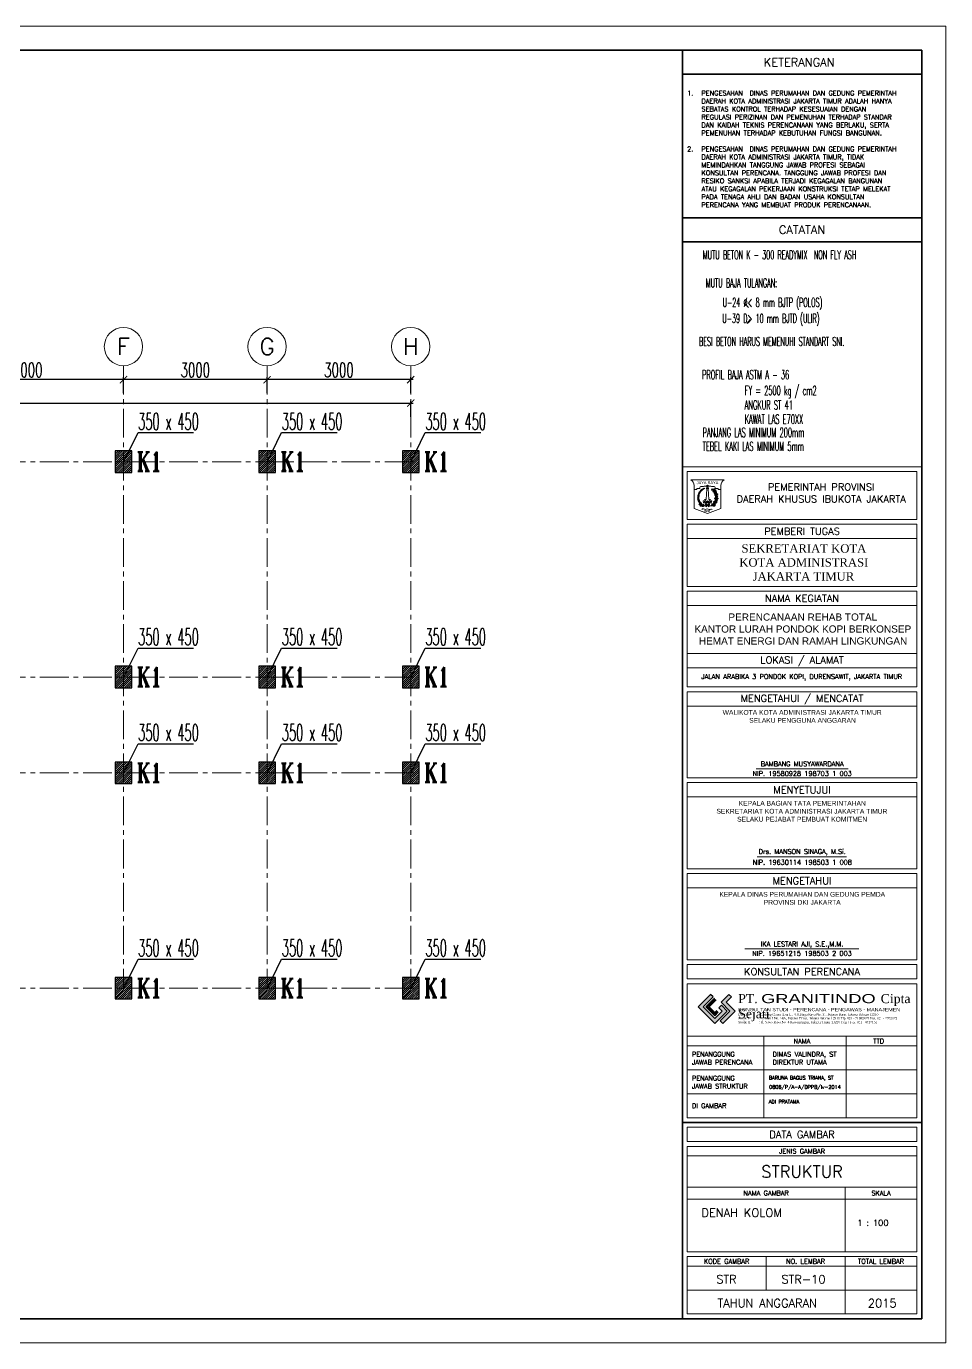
# Model space of a CAD drawing. Header units: inches. Extents: x 266054 to 836293, y -258454 to -102650.
# Drawn here: x 466096 to 485299, y -193554 to -166054 of the extents above; entities that cross this region are included whole.
import ezdxf
from ezdxf.enums import TextEntityAlignment as Align

# ---------------------------------------------------------------- set-up
doc = ezdxf.new("R2010")
doc.units = ezdxf.units.IN
doc.header["$LTSCALE"] = 800
doc.header["$MEASUREMENT"] = 0
doc.linetypes.add('CENTER2', pattern=[1.125, 0.75, -0.125, 0.125, -0.125])
for name, color, linetype, lineweight in [('ars', 11, 'Continuous', 0), ('arsir', 8, 'Continuous', 0), ('AS', 8, 'CENTER2', 5), ('GRS KOP', 1, 'Continuous', 35), ('hacht', 8, 'Continuous', 5), ('kop', 7, 'Continuous', 20), ('NOT', 7, 'Continuous', 15)]:
    doc.layers.add(name, color=color, linetype=linetype, lineweight=lineweight)
for name, color, linetype in [('KOL', 5, 'Continuous'), ('LOGO', 7, 'Continuous'), ('TEXT', 4, 'Continuous'), ('TXT', 7, 'Continuous')]:
    doc.layers.add(name, color=color, linetype=linetype)
doc.styles.add('BARU', font='arial.ttf')
doc.styles.add('DICK STYLE 100', font='romans.shx', dxfattribs={"width": 0.6, "height": 300})
doc.styles.add('ROMAND', font='romant.shx', dxfattribs={"width": 0.75, "height": 300})
doc.styles.add('ROMANS', font='romans.shx', dxfattribs={"width": 0.8, "height": 0.25})
doc.styles.add('S', font='SIMPLEX', dxfattribs={"width": 1.1})
doc.styles.get("Standard").update_dxf_attribs({"font": 'romans.shx'})
doc.dimstyles.new('100 A', dxfattribs={"dimtxt": 250, "dimasz": 150, "dimexe": 50, "dimexo": 50, "dimgap": 50, "dimtad": 1, "dimdec": 0, "dimrnd": 1, "dimtxsty": 'DICK STYLE 100', "dimblk": 'ARCHTICK', "dimcen": 100, "dimdle": 50, "dimclrd": 18, "dimclre": 18, "dimclrt": 7, "dimadec": 0, "dimazin": 2, "dimtfac": 1, "dimtdec": 0, "dimtix": 1, "dimtmove": 0, "dimatfit": 3, "dimfxl": 0, "dimarcsym": 0})

# ---------------------------------------------------------------- blocks, each defined once
blk = doc.blocks.new('NAV')
blk.add_circle((0, -0.4), 0.4)
at = {"style": 'S', "width": 0.75, "flags": 4}
blk.add_attdef('AV', text='', height=0.3, dxfattribs=at).set_placement((0, -0.4), align=Align.MIDDLE)
blk = doc.blocks.new('_ArchTick')
at = {"layer": 'LOGO', "color": 0, "const_width": 0.15}
blk.add_lwpolyline([(-0.5, -0.5), (0.5, 0.5)], dxfattribs=at)
blk = doc.blocks.new('*D86')
at = {"layer": 'Defpoints', "color": 0, "ltscale": 5}
for p in [(474125, -173926), (451125, -174259), (474125, -174259)]:
    blk.add_point(p, dxfattribs=at)
at = {"layer": 'hacht', "color": 18, "lineweight": -2, "ltscale": 5}
for p, q in [((451075, -173926), (474175, -173926)), ((451125, -174209), (451125, -173876)), ((474125, -174209), (474125, -173876))]:
    blk.add_line(p, q, dxfattribs=at)
at = {"layer": 'hacht', "color": 18, "lineweight": -2, "ltscale": 5, "xscale": 150, "yscale": 150, "zscale": 150, "rotation": 180}
blk.add_blockref('_ArchTick', (451125, -173926), dxfattribs=at)
at = {"layer": 'hacht', "color": 18, "lineweight": -2, "ltscale": 5, "xscale": 150, "yscale": 150, "zscale": 150}
blk.add_blockref('_ArchTick', (474125, -173926), dxfattribs=at)
at = {"layer": 'hacht', "color": 7, "ltscale": 5, "insert": (462625, -173726), "char_height": 300, "attachment_point": 5, "style": 'DICK STYLE 100'}
blk.add_mtext('23000', dxfattribs=at)
blk = doc.blocks.new('*D90')
at = {"layer": 'Defpoints', "color": 0, "ltscale": 5}
for p in [(471125, -173435), (471125, -173767), (474125, -173767)]:
    blk.add_point(p, dxfattribs=at)
at = {"layer": 'hacht', "color": 18, "lineweight": -2, "ltscale": 5}
for p, q in [((474175, -173435), (471075, -173435)), ((471125, -173717), (471125, -173385)), ((474125, -173717), (474125, -173385))]:
    blk.add_line(p, q, dxfattribs=at)
at = {"layer": 'hacht', "color": 18, "lineweight": -2, "ltscale": 5, "xscale": 150, "yscale": 150, "zscale": 150, "rotation": 180}
blk.add_blockref('_ArchTick', (471125, -173435), dxfattribs=at)
at = {"layer": 'hacht', "color": 18, "lineweight": -2, "ltscale": 5, "xscale": 150, "yscale": 150, "zscale": 150}
blk.add_blockref('_ArchTick', (474125, -173435), dxfattribs=at)
at = {"layer": 'hacht', "color": 7, "ltscale": 5, "insert": (472625, -173235), "char_height": 300, "attachment_point": 5, "style": 'DICK STYLE 100'}
blk.add_mtext('3000', dxfattribs=at)
blk = doc.blocks.new('*D91')
at = {"layer": 'Defpoints', "color": 0, "ltscale": 5}
for p in [(468125, -173435), (468125, -173767), (471125, -173767)]:
    blk.add_point(p, dxfattribs=at)
at = {"layer": 'hacht', "color": 18, "lineweight": -2, "ltscale": 5}
for p, q in [((471175, -173435), (468075, -173435)), ((468125, -173717), (468125, -173385)), ((471125, -173717), (471125, -173385))]:
    blk.add_line(p, q, dxfattribs=at)
at = {"layer": 'hacht', "color": 18, "lineweight": -2, "ltscale": 5, "xscale": 150, "yscale": 150, "zscale": 150, "rotation": 180}
blk.add_blockref('_ArchTick', (468125, -173435), dxfattribs=at)
at = {"layer": 'hacht', "color": 18, "lineweight": -2, "ltscale": 5, "xscale": 150, "yscale": 150, "zscale": 150}
blk.add_blockref('_ArchTick', (471125, -173435), dxfattribs=at)
at = {"layer": 'hacht', "color": 7, "ltscale": 5, "insert": (469625, -173235), "char_height": 300, "attachment_point": 5, "style": 'DICK STYLE 100'}
blk.add_mtext('3000', dxfattribs=at)
blk = doc.blocks.new('*D92')
at = {"layer": 'Defpoints', "color": 0, "ltscale": 5}
for p in [(464125, -173435), (464125, -173767), (468125, -173767)]:
    blk.add_point(p, dxfattribs=at)
at = {"layer": 'hacht', "color": 18, "lineweight": -2, "ltscale": 5}
for p, q in [((468175, -173435), (464075, -173435)), ((464125, -173717), (464125, -173385)), ((468125, -173717), (468125, -173385))]:
    blk.add_line(p, q, dxfattribs=at)
at = {"layer": 'hacht', "color": 18, "lineweight": -2, "ltscale": 5, "xscale": 150, "yscale": 150, "zscale": 150, "rotation": 180}
blk.add_blockref('_ArchTick', (464125, -173435), dxfattribs=at)
at = {"layer": 'hacht', "color": 18, "lineweight": -2, "ltscale": 5, "xscale": 150, "yscale": 150, "zscale": 150}
blk.add_blockref('_ArchTick', (468125, -173435), dxfattribs=at)
at = {"layer": 'hacht', "color": 7, "ltscale": 5, "insert": (466125, -173235), "char_height": 300, "attachment_point": 5, "style": 'DICK STYLE 100'}
blk.add_mtext('4000', dxfattribs=at)
blk = doc.blocks.new('logo granitindo baru')
at = {"layer": 'LOGO'}
for points in [[(1.03, 1.463), (0.916, 1.574), (0.366, 1.024), (1.1, 0.289), (1.652, 0.843), (1.392, 1.098), (1.281, 0.987), (1.423, 0.84), (1.102, 0.519), (0.594, 1.025)], [(1.721, 1.576), (1.381, 1.236), (1.771, 0.842), (1.341, 0.407), (1.454, 0.294), (2.001, 0.844), (1.609, 1.237), (1.835, 1.464)]]:
    blk.add_hatch(color=8, dxfattribs=at).paths.add_polyline_path(points)
at = {"layer": 'Defpoints'}
blk.add_point((9.7, 0), dxfattribs=at)
at = {"layer": 'LOGO'}
blk.add_lwpolyline([(1.03, 1.463), (0.916, 1.574), (0.366, 1.024), (1.1, 0.289), (1.652, 0.843), (1.392, 1.098), (1.281, 0.987), (1.423, 0.84), (1.102, 0.519), (0.594, 1.025), (1.03, 1.463), (0.916, 1.574)], dxfattribs=at)
at = {"layer": 'LOGO', "lineweight": 13}
for points in [[(1.089, 1.403), (0.713, 1.026), (1.101, 0.638), (1.258, 0.794)], [(1.112, 1.38), (0.759, 1.026), (1.101, 0.683), (1.235, 0.817)], [(1.134, 1.357), (0.803, 1.026), (1.101, 0.728), (1.213, 0.839)], [(1.157, 1.334), (0.85, 1.026), (1.101, 0.775), (1.189, 0.863)]]:
    blk.add_lwpolyline(points, dxfattribs=at)
at = {"layer": 'LOGO', "lineweight": 0}
blk.add_lwpolyline([(1.721, 1.576), (1.381, 1.236), (1.771, 0.842), (1.341, 0.407), (1.454, 0.294), (2.001, 0.844), (1.609, 1.237), (1.835, 1.464), (1.721, 1.576)], dxfattribs=at)
at = {"layer": 'LOGO', "insert": (2.134, 1.589), "char_height": 0.4, "width": 7.66452, "attachment_point": 1}
blk.add_mtext('{\\fTimes New Roman|b0|i0|c0|p18;PT. \\fCityBlueprint|b0|i0|c2|p2;\\W1.5;GRANITINDO \\fTimes New Roman|b0|i0|c0|p18;\\W1;Cipta Sejati}', dxfattribs=at)
at = {"layer": 'LOGO', "insert": (2.134, 0.975), "char_height": 0.1, "attachment_point": 1}
blk.add_mtext_dynamic_manual_height_columns('{\\f@Arial Unicode MS|b0|i0|c0|p34;\\H1.4x;\\W1.2;KONSULTAN STUDI - PERENCANA - PENGAWAS - MANAJEMEN\\fTimes New Roman|b0|i0|c0|p18;\\P\\pt0.9;\\H0.71429x;\\W1;Domisili ^I: Gedung Graha Arsa Lt. 4 Jl.Siaga Raya No. 31, Pejaten Barat, Jakarta Selatan 12510\\PStudio I ^I: Jl. Batu I No. 36A, Pejaten Timur, Jakarta Selatan 12510 Tlp. 021 - 71082879 Fax. 021 - 7972072\\PStudio II          : Jl. Sawo Raya No. 4 Rawamangun, Jakarta Timur 13220 Telp / Fax. 021 - 4717152}', width=9.56937, gutter_width=0, heights=[1.67], dxfattribs=at)
blk = doc.blocks.new('kop')
at = {"layer": 'ars'}
for p, q in [((74.316, 35.599), (74.29, 35.614)), ((74.328, 35.595), (74.333, 35.581)), ((74.373, 35.526), (74.347, 35.541)), ((74.373, 35.526), (74.375, 35.555)), ((74.395, 35.468), (74.406, 35.457)), ((74.416, 35.202), (74.401, 35.228)), ((74.408, 35.467), (74.408, 35.452)), ((74.429, 35.366), (74.409, 35.388)), ((74.416, 35.202), (74.434, 35.225)), ((74.425, 35.289), (74.43, 35.273)), ((74.429, 35.366), (74.437, 35.394)), ((74.436, 35.304), (74.431, 35.29)), ((74.267, 34.989), (74.296, 34.992)), ((74.332, 35.048), (74.331, 35.078)), ((74.347, 35.066), (74.372, 35.081))]:
    blk.add_line(p, q, dxfattribs=at)
for centre, radius, start, end in [((73.61, 35.253), 0.061, 2.2926, 66.7539), ((73.696, 35.312), 0.061, 182.2926, 246.7539), ((73.623, 35.191), 0.061, 12.6628, 77.1241), ((73.696, 35.264), 0.061, 192.6628, 257.1241), ((73.7, 35.362), 0.061, 172.3995, 236.8608), ((73.607, 35.319), 0.061, 352.3995, 56.8608), ((73.702, 35.225), 0.061, 200.2151, 264.6765), ((73.639, 35.143), 0.061, 20.2151, 84.6765), ((73.711, 35.414), 0.061, 164.619, 229.0804), ((73.612, 35.384), 0.061, 344.619, 49.0804), ((74.072, 35.315), 0.405, 114.0856, 237.6325), ((73.728, 35.316), 0.061, 120.6799, 185.1412), ((73.636, 35.364), 0.061, 300.6799, 5.1412), ((73.717, 35.456), 0.0488, 158.8649, 223.3262), ((73.73, 35.271), 0.061, 130.573, 195.0343), ((73.647, 35.424), 0.061, 292.8994, 357.3608), ((73.732, 35.365), 0.061, 112.8994, 177.3608), ((73.632, 35.302), 0.061, 310.573, 15.0343), ((73.636, 35.44), 0.0488, 338.8649, 43.3262), ((73.738, 35.23), 0.061, 140.9432, 205.4045), ((73.667, 35.469), 0.0488, 287.1453, 351.6066), ((73.73, 35.415), 0.0488, 107.1453, 171.6066), ((73.635, 35.243), 0.061, 320.9432, 25.4045), ((73.736, 35.493), 0.0488, 150.2996, 214.761), ((73.751, 35.19), 0.061, 140.9432, 205.4045), ((73.654, 35.489), 0.0488, 330.2996, 34.761), ((73.743, 35.451), 0.0488, 98.58, 163.0414), ((73.689, 35.513), 0.0488, 278.58, 343.0414), ((73.649, 35.203), 0.061, 320.9432, 25.4045), ((73.756, 35.528), 0.0488, 145.7989, 210.2603), ((73.673, 35.531), 0.0488, 325.7989, 30.2603), ((73.71, 35.552), 0.0488, 274.0793, 338.5407), ((73.759, 35.485), 0.0488, 94.0793, 158.5407), ((73.78, 35.56), 0.0488, 139.3679, 203.8292), ((73.698, 35.572), 0.0488, 319.3679, 23.8292), ((73.778, 35.517), 0.0488, 87.6483, 152.1096), ((73.737, 35.589), 0.0488, 267.6483, 332.1096), ((73.807, 35.589), 0.0488, 133.8416, 198.303), ((73.727, 35.609), 0.0488, 313.8416, 18.303), ((73.801, 35.547), 0.0488, 82.122, 146.5834), ((73.767, 35.622), 0.0488, 262.122, 326.5834), ((73.831, 35.612), 0.0439, 126.6239, 191.0853), ((73.761, 35.639), 0.0439, 306.6239, 11.0853), ((73.821, 35.575), 0.0439, 74.9043, 139.3657), ((73.799, 35.646), 0.0439, 254.9043, 319.3657), ((73.848, 35.632), 0.0352, 123.961, 188.4223), ((73.794, 35.656), 0.0352, 303.961, 8.4223), ((73.839, 35.603), 0.0352, 72.2414, 136.7027), ((73.824, 35.66), 0.0352, 252.2414, 316.7027), ((73.821, 35.676), 0.0352, 297.7406, 2.2019), ((73.873, 35.647), 0.0352, 117.7406, 182.2019), ((73.86, 35.619), 0.0352, 66.021, 130.4823), ((73.852, 35.677), 0.0352, 246.021, 310.4823), ((73.892, 35.661), 0.0281, 113.4007, 177.862), ((73.852, 35.688), 0.0281, 293.4007, 357.862), ((73.88, 35.64), 0.0281, 61.6811, 126.1424), ((73.877, 35.687), 0.0281, 241.6811, 306.1424), ((73.876, 35.701), 0.0281, 293.4007, 357.862), ((73.915, 35.674), 0.0281, 113.4007, 177.862), ((73.904, 35.653), 0.0281, 61.6811, 126.1424), ((73.901, 35.7), 0.0281, 241.6811, 306.1424), ((73.911, 35.713), 0.0281, 260.9368, 325.3982), ((73.93, 35.669), 0.0281, 80.9368, 145.3982), ((74.027, 35.315), 0.405, 302.3675, 44.4851), ((74.279, 35.674), 0.0613, 235.5154, 280.6207), ((74.24, 35.613), 0.0507, 1.4248, 71.624), ((74.336, 35.601), 0.0613, 235.5154, 280.6207), ((74.383, 35.652), 0.0795, 151.1819, 225.9956), ((74.296, 35.54), 0.0507, 1.4248, 71.624), ((74.32, 35.44), 0.0795, 20.9123, 95.7261), ((74.387, 35.547), 0.0795, 200.9123, 275.7261), ((74.259, 35.633), 0.0795, 331.1819, 45.9956), ((74.406, 35.596), 0.0507, 162.5946, 232.7938), ((74.439, 35.186), 0.0795, 153.0891, 227.9029), ((74.422, 35.286), 0.0613, 205.6201, 250.7254), ((74.314, 35.163), 0.0795, 333.0891, 47.9029), ((74.417, 35.449), 0.0613, 217.2288, 262.3342), ((74.333, 35.6), 0.0613, 313.598, 358.7033), ((74.458, 35.361), 0.0795, 171.1641, 245.9779), ((74.347, 35.301), 0.0795, 351.1641, 65.9779), ((74.361, 35.403), 0.0507, 343.1383, 53.3375), ((74.357, 35.252), 0.0507, 331.5296, 41.7288), ((74.396, 35.228), 0.0795, 271.02, 345.8338), ((74.475, 35.129), 0.0795, 91.02, 165.8338), ((74.479, 35.504), 0.0795, 133.1999, 208.0136), ((74.354, 35.525), 0.0795, 313.1999, 28.0136), ((74.476, 35.427), 0.0507, 150.0679, 220.2671), ((74.483, 35.241), 0.0507, 128.2781, 198.4773), ((74.425, 35.285), 0.0613, 279.2815, 324.3868), ((74.405, 35.377), 0.0795, 293.3027, 8.1164), ((74.515, 35.315), 0.0795, 113.3027, 188.1164), ((74.406, 35.447), 0.0613, 301.0712, 346.1766), ((73.715, 35.183), 0.061, 206.1601, 270.6214), ((73.661, 35.095), 0.061, 26.1601, 90.6214), ((73.736, 35.145), 0.061, 208.508, 272.9693), ((73.685, 35.055), 0.061, 28.508, 92.9693), ((73.716, 35.015), 0.061, 40.0311, 104.4924), ((73.747, 35.113), 0.061, 220.0311, 284.4924), ((73.768, 35.153), 0.061, 146.9028, 211.3642), ((73.665, 35.155), 0.061, 326.9028, 31.3642), ((73.75, 34.978), 0.061, 49.2006, 113.662), ((73.766, 35.08), 0.061, 229.2006, 293.662), ((73.791, 35.115), 0.061, 146.6953, 211.1566), ((73.688, 35.117), 0.061, 326.6953, 31.1566), ((73.816, 35.084), 0.061, 144.8635, 209.3249), ((73.713, 35.089), 0.061, 324.8635, 29.3249), ((73.785, 34.949), 0.061, 44.4223, 108.8836), ((73.809, 35.049), 0.061, 224.4223, 288.8836), ((73.844, 35.054), 0.061, 144.4903, 208.9516), ((73.741, 35.059), 0.061, 324.4903, 28.9516), ((73.875, 35.031), 0.061, 156.1803, 220.6416), ((73.773, 35.016), 0.061, 336.1803, 40.6416), ((74.361, 35.052), 0.0795, 137.1076, 211.9214), ((74.235, 35.064), 0.0795, 317.1076, 31.9214), ((74.342, 34.969), 0.0507, 83.4432, 153.6424), ((74.332, 35.042), 0.0613, 234.4466, 279.5519), ((74.364, 34.993), 0.0612, 69.8962, 144.7099), ((74.335, 35.085), 0.0612, 249.8962, 324.7099), ((74.377, 35.119), 0.0613, 176.9872, 222.0926), ((74.304, 35.12), 0.0507, 302.8967, 13.0959), ((74.423, 35.078), 0.0507, 106.5818, 176.781), ((74.386, 35.141), 0.0613, 257.5851, 302.6905)]:
    blk.add_arc(centre, radius, start, end, dxfattribs=at)
at = {"layer": 'ars', "color": 11}
for centre, radius, start, end in [((74.285, 34.995), 0.0613, 158.8696, 203.9749), ((74.216, 35.02), 0.0507, 284.779, 354.9783), ((74.235, 34.986), 0.016, 270, 302.3675)]:
    blk.add_arc(centre, radius, start, end, dxfattribs=at)
at = {"layer": 'ars'}
for points, start_tangent, end_tangent in [([(74.256, 35.651), (74.261, 35.634), (74.244, 35.624), (74.224, 35.623), (74.22, 35.64), (74.234, 35.661), (74.239, 35.672), (74.256, 35.663), (74.256, 35.651)], (0.714442, -0.699695), (0.714442, -0.699695)), ([(74.313, 35.578), (74.318, 35.561), (74.301, 35.551), (74.281, 35.55), (74.277, 35.567), (74.29, 35.588), (74.296, 35.599), (74.312, 35.589), (74.313, 35.578)], (0.714442, -0.699695), (0.714442, -0.699695)), ([(74.388, 35.435), (74.388, 35.416), (74.369, 35.412), (74.349, 35.418), (74.351, 35.435), (74.37, 35.451), (74.378, 35.459), (74.391, 35.445), (74.388, 35.435)], (0.458819, -0.88853), (0.458819, -0.88853)), ([(74.39, 35.277), (74.386, 35.26), (74.366, 35.259), (74.348, 35.269), (74.353, 35.285), (74.375, 35.297), (74.385, 35.303), (74.395, 35.287), (74.39, 35.277)], (0.270637, -0.962681), (0.270637, -0.962681)), ([(74.365, 35.605), (74.376, 35.591), (74.394, 35.598), (74.407, 35.615), (74.395, 35.627), (74.37, 35.629), (74.358, 35.631), (74.356, 35.612), (74.365, 35.605)], (0.149901, -0.988701), (0.149901, -0.988701)), ([(74.438, 35.445), (74.446, 35.429), (74.465, 35.432), (74.481, 35.445), (74.473, 35.46), (74.449, 35.467), (74.438, 35.472), (74.431, 35.453), (74.438, 35.445)], (-0.068112, -0.997678), (-0.068112, -0.997678)), ([(74.454, 35.272), (74.455, 35.253), (74.474, 35.25), (74.494, 35.256), (74.492, 35.273), (74.472, 35.288), (74.463, 35.297), (74.451, 35.282), (74.454, 35.272)], (-0.433585, -0.901113), (-0.433585, -0.901113)), ([(74.257, 35.013), (74.242, 35.004), (74.228, 35.018), (74.222, 35.037), (74.238, 35.045), (74.261, 35.037), (74.273, 35.034), (74.268, 35.016), (74.257, 35.013)], (-0.515761, -0.856733), (-0.515761, -0.856733)), ([(74.345, 35.127), (74.333, 35.113), (74.316, 35.122), (74.305, 35.139), (74.317, 35.151), (74.342, 35.151), (74.354, 35.152), (74.355, 35.133), (74.345, 35.127)], (-0.223771, -0.974642), (-0.223771, -0.974642)), ([(74.343, 35.011), (74.331, 34.997), (74.342, 34.981), (74.36, 34.972), (74.371, 34.985), (74.367, 35.01), (74.367, 35.022), (74.348, 35.021), (74.343, 35.011)], (-0.942817, -0.33331), (-0.942817, -0.33331)), ([(74.408, 35.117), (74.403, 35.1), (74.419, 35.089), (74.439, 35.088), (74.443, 35.104), (74.431, 35.126), (74.426, 35.137), (74.409, 35.128), (74.408, 35.117)], (-0.735998, -0.676983), (-0.735998, -0.676983))]:
    blk.add_spline(points, degree=3, dxfattribs=dict(at, start_tangent=start_tangent, end_tangent=end_tangent))
for points in [[(74.24, 34.97), (74.265, 34.975), (74.316, 34.973), (74.354, 34.955)], [(74.24, 34.97), (74.263, 34.959), (74.313, 34.947), (74.354, 34.955)]]:
    blk.add_spline(points, degree=3, dxfattribs=at)
at = {"layer": 'GRS KOP'}
for p, q in [((73, 1), (73, 54)), ((83, 1), (83, 54)), ((73, 53), (83, 53)), ((73, 47), (83, 47)), ((73, 46), (83, 46)), ((73, 9.2), (83, 9.2))]:
    blk.add_line(p, q, dxfattribs=at)
blk.add_lwpolyline([(1, 54), (83, 54), (83, 1), (1, 1)], close=True, dxfattribs=at)
at = {"layer": 'kop', "color": 7}
for p, q in [((84, 55), (0, 55)), ((84, 55), (84, 0)), ((84, 55), (84, 0)), ((73.919, 35.23), (73.919, 35.228)), ((73.919, 35.23), (73.999, 35.23)), ((73.919, 35.228), (73.924, 35.228)), ((73.999, 35.69), (74.099, 35.69)), ((74.019, 35.67), (73.999, 35.23)), ((74.029, 35.698), (74.069, 35.698)), ((74.079, 35.67), (74.099, 35.23)), ((74.099, 35.23), (74.18, 35.23)), ((74.175, 35.228), (74.18, 35.228)), ((74.18, 35.23), (74.18, 35.228)), ((73.869, 35.17), (73.919, 35.17)), ((73.869, 35.17), (73.889, 35.09)), ((73.889, 35.09), (74.209, 35.09)), ((73.919, 35.17), (73.929, 35.13)), ((73.929, 35.13), (74.17, 35.13)), ((73.989, 35.15), (74.029, 35.15)), ((74.069, 35.15), (74.109, 35.15)), ((74.17, 35.13), (74.18, 35.17)), ((74.18, 35.17), (74.229, 35.17)), ((74.209, 35.09), (74.229, 35.17)), ((0, 0), (84, 0))]:
    blk.add_line(p, q, dxfattribs=at)
at = {"layer": 'kop'}
for p, q in [((83, 36.6), (73, 36.6)), ((73.2, 34.4), (73.2, 36.4)), ((82.8, 36.4), (73.2, 36.4)), ((82.8, 34.4), (82.8, 36.4)), ((82.8, 34.4), (73.2, 34.4)), ((73.2, 31.6), (73.2, 34.2)), ((82.8, 34.2), (73.2, 34.2)), ((82.8, 31.6), (82.8, 34.2)), ((82.8, 33.6), (73.2, 33.6)), ((82.8, 31.6), (73.2, 31.6)), ((73.2, 27.4), (73.2, 31.4)), ((82.8, 31.4), (73.2, 31.4)), ((82.8, 27.4), (82.8, 31.4)), ((82.8, 30.8), (73.2, 30.8)), ((82.8, 28.8), (73.2, 28.8)), ((82.8, 28.2), (73.2, 28.2)), ((82.8, 27.4), (73.2, 27.4)), ((73.2, 23.6), (73.2, 27.2)), ((82.8, 27.2), (73.2, 27.2)), ((82.8, 23.6), (82.8, 27.2)), ((82.8, 26.6), (73.2, 26.6)), ((76.089, 23.976), (79.928, 23.976)), ((82.8, 23.6), (73.2, 23.6)), ((73.2, 19.8), (73.2, 23.4)), ((82.8, 23.4), (73.2, 23.4)), ((82.8, 19.8), (82.8, 23.4)), ((82.8, 22.8), (73.2, 22.8)), ((76.127, 20.296), (79.863, 20.296)), ((82.8, 19.8), (73.2, 19.8)), ((73.2, 16), (73.2, 19.6)), ((82.8, 19.6), (73.2, 19.6)), ((82.8, 16), (82.8, 19.6)), ((82.8, 19), (73.2, 19)), ((82.8, 16), (73.2, 16)), ((73.2, 9.4), (73.2, 15)), ((82.8, 15), (73.2, 15)), ((82.8, 9.4), (82.8, 15)), ((82.8, 12.8), (73.2, 12.8)), ((76.4, 9.4), (76.4, 12.8)), ((79.842, 9.4), (79.842, 12.8)), ((82.8, 12.4), (73.2, 12.4)), ((73.2, 12.4), (73.2, 11.4)), ((82.8, 11.4), (73.2, 11.4)), ((82.8, 10.4), (73.2, 10.4)), ((82.8, 9.4), (73.2, 9.4)), ((73.2, 7.8), (82.8, 7.8)), ((73.2, 6.5), (82.8, 6.5)), ((79.8, 3.8), (79.8, 6.5)), ((73.2, 6), (82.8, 6)), ((76.5, 2.2), (76.5, 3.6)), ((79.8, 1.2), (79.8, 3.6)), ((73.2, 3.2), (82.8, 3.2)), ((73.2, 2.2), (82.8, 2.2))]:
    blk.add_line(p, q, dxfattribs=at)
at = {"layer": 'kop', "color": 5}
for p, q in [((74.749, 36.05), (73.35, 36.05)), ((73.489, 35.81), (73.489, 34.85)), ((74.609, 35.81), (74.609, 34.85)), ((73.489, 35.65), (73.609, 35.65)), ((73.609, 35.69), (73.609, 35.65)), ((73.609, 35.69), (73.729, 35.69)), ((73.729, 35.73), (73.729, 35.69)), ((74.369, 35.73), (74.369, 35.69)), ((74.489, 35.69), (74.369, 35.69)), ((74.489, 35.69), (74.489, 35.65)), ((74.609, 35.65), (74.489, 35.65)), ((73.489, 34.85), (74.049, 34.65)), ((74.019, 34.95), (73.965, 35.022)), ((74.049, 34.986), (73.997, 35.046)), ((74.019, 34.95), (74.004, 34.93)), ((74.049, 34.986), (74.101, 35.046)), ((74.049, 34.65), (74.609, 34.85)), ((74.079, 34.95), (74.133, 35.022)), ((74.079, 34.95), (74.094, 34.93))]:
    blk.add_line(p, q, dxfattribs=at)
at = {"layer": 'kop', "color": 7}
for points in [[(74.029, 35.698), (74.027, 35.701), (74.025, 35.704), (74.024, 35.707), (74.023, 35.71), (74.022, 35.713), (74.021, 35.715), (74.021, 35.718), (74.02, 35.72), (74.02, 35.723), (74.02, 35.725), (74.02, 35.728), (74.02, 35.731), (74.021, 35.733), (74.021, 35.736), (74.022, 35.738), (74.023, 35.741), (74.025, 35.743), (74.026, 35.746), (74.028, 35.749), (74.031, 35.753), (74.034, 35.758), (74.038, 35.763), (74.043, 35.77), (74.049, 35.778)], [(74.069, 35.698), (74.072, 35.701), (74.074, 35.704), (74.075, 35.707), (74.076, 35.71), (74.077, 35.713), (74.078, 35.715), (74.078, 35.718), (74.079, 35.72), (74.079, 35.723), (74.079, 35.725), (74.079, 35.728), (74.079, 35.731), (74.078, 35.733), (74.077, 35.736), (74.077, 35.738), (74.076, 35.741), (74.074, 35.743), (74.073, 35.746), (74.071, 35.749), (74.068, 35.753), (74.065, 35.758), (74.061, 35.763), (74.056, 35.77), (74.049, 35.778)]]:
    blk.add_lwpolyline(points, dxfattribs=at)
at = {"layer": 'kop', "color": 1}
blk.add_lwpolyline([(73.864, 34.97), (74.235, 34.97)], close=True, dxfattribs=at)
at = {"layer": 'kop', "color": 5}
for points in [[(74.004, 34.97), (73.974, 34.93)], [(74.094, 34.97), (74.124, 34.93)]]:
    blk.add_lwpolyline(points, dxfattribs=at)
at = {"layer": 'kop'}
blk.add_lwpolyline([(75.615, 16.449), (80.377, 16.449)], dxfattribs=at)
for points in [[(73.2, 15.2), (82.8, 15.2), (82.8, 15.8), (73.2, 15.8)], [(73.2, 8.4), (82.8, 8.4), (82.8, 9), (73.2, 9)], [(73.2, 3.8), (82.8, 3.8), (82.8, 8.2), (73.2, 8.2)], [(73.2, 1.2), (82.8, 1.2), (82.8, 3.6), (73.2, 3.6)]]:
    blk.add_lwpolyline(points, close=True, dxfattribs=at)
at = {"layer": 'kop', "color": 5}
for centre, radius, start, end in [((73.214, 35.81), 0.276, 0, 60.5129), ((73.769, 35.73), 0.04, 90, 180), ((74.329, 35.73), 0.04, 0, 90), ((74.885, 35.81), 0.276, 119.4871, 180), ((73.981, 35.034), 0.02, 36.8699, 216.8699), ((74.117, 35.034), 0.02, 323.1301, 143.1301)]:
    blk.add_arc(centre, radius, start, end, dxfattribs=at)
at = {"layer": 'kop', "color": 7}
for centre, radius, start, end in [((73.874, 35.119), 0.12, 15, 65.3894), ((73.992, 35.663), 0.0283, 15, 75), ((74.107, 35.663), 0.0283, 105, 165), ((74.225, 35.119), 0.12, 114.6106, 165), ((74.049, 35.15), 0.02, 0, 180)]:
    blk.add_arc(centre, radius, start, end, dxfattribs=at)
at = {"layer": 'kop', "color": 1}
blk.add_arc((73.864, 34.986), 0.016, 237.6325, 270, dxfattribs=at)
at = {"layer": 'kop', "color": 5}
for points in [[(74.049, 35.83), (74.026, 35.807), (73.995, 35.793), (73.915, 35.782), (73.841, 35.777), (73.769, 35.77)], [(74.049, 35.83), (74.073, 35.807), (74.104, 35.793), (74.184, 35.782), (74.258, 35.777), (74.329, 35.77)], [(73.817, 34.99), (73.8, 34.984), (73.769, 34.992), (73.719, 35.01), (73.685, 35.041)], [(73.833, 34.971), (73.81, 34.967), (73.791, 34.959), (73.758, 34.956), (73.727, 34.964)], [(73.876, 34.965), (73.861, 34.956), (73.828, 34.952), (73.8, 34.952), (73.786, 34.948)], [(73.809, 34.807), (73.883, 34.844), (73.957, 34.807), (74.044, 34.833), (74.12, 34.809), (74.194, 34.83), (74.244, 34.817)], [(73.919, 34.97), (73.899, 34.959), (73.887, 34.947), (73.846, 34.932), (73.828, 34.937)], [(73.907, 34.984), (73.879, 34.986), (73.865, 34.993), (73.845, 34.993)], [(73.919, 34.97), (73.906, 34.996), (73.879, 35.02), (73.876, 35.031)], [(73.914, 34.747), (73.954, 34.759), (73.999, 34.744), (74.049, 34.753), (74.094, 34.744), (74.126, 34.758), (74.151, 34.749)]]:
    blk.add_spline(points, degree=3, dxfattribs=at)
at = {"layer": 'TEXT'}
for p, q in [((75.623, 43.403), (75.76, 43.254)), ((75.835, 42.745), (75.7, 42.589))]:
    blk.add_line(p, q, dxfattribs=at)
at = {"xscale": 0.9500000000000454, "yscale": 0.9500000000000454, "zscale": 0.9500000000000454}
blk.add_blockref('logo granitindo baru', (73.307, 13.056), dxfattribs=at)
at = {"layer": 'kop'}
for s, height, p in [('KETERANGAN ', 0.35, (78, 53.5)), ('CATATAN', 0.35, (78, 46.5)), ('PEMERINTAH PROVINSI', 0.29998, (78.8, 35.75)), ('DAERAH KHUSUS IBUKOTA JAKARTA', 0.29998, (78.8, 35.25)), ('PEMBERI TUGAS', 0.3, (78, 33.9)), ('NAMA KEGIATAN', 0.3, (78, 31.1)), ('LOKASI / ALAMAT', 0.3, (78, 28.5)), ('JALAN ARABIKA 3 PONDOK KOPI, DURENSAWIT, JAKARTA TIMUR', 0.2, (77.986, 27.8)), ('MENGETAHUI / MENCATAT', 0.3, (78, 26.9)), ('BAMBANG MUSYAWARDANA', 0.19926, (78.007, 24.183)), ('NIP. 19580928 198703 1 003', 0.19926, (78.007, 23.78)), ('MENYETUJUI', 0.3, (78, 23.1)), ('Drs. MANSON SINAGA, M.Si.', 0.19926, (78.009, 20.496)), ('NIP. 19630114 198503 1 008', 0.19926, (78.009, 20.071)), ('MENGETAHUI', 0.3, (78, 19.3)), ('IKA LESTARI AJI, S.E.,M.M.', 0.2, (77.999, 16.625)), ('NIP. 19651215 198503 2 003', 0.2, (77.999, 16.264)), ('KONSULTAN PERENCANA', 0.3, (78, 15.5)), ('NAMA', 0.2, (78, 12.6)), ('TTD', 0.2, (81.2, 12.6)), ('DATA GAMBAR', 0.3, (78, 8.7)), ('JENIS GAMBAR', 0.2, (78, 8)), ('STRUKTUR', 0.5, (78, 7.146)), ('NAMA GAMBAR', 0.2, (76.5, 6.25)), ('SKALA', 0.2, (81.3, 6.25)), ('KODE GAMBAR', 0.2, (74.85, 3.4)), ('NO. LEMBAR', 0.2, (78.15, 3.4)), ('TOTAL LEMBAR', 0.2, (81.3, 3.4)), ('STR', 0.35, (74.844, 2.65)), ('TAHUN ANGGARAN', 0.35, (76.545, 1.65)), ('2015', 0.35, (81.349, 1.65))]:
    blk.add_text(s, height=height, dxfattribs=at).set_placement(p, align=Align.MIDDLE)
at = {"layer": 'kop', "color": 5, "style": 'BARU', "width": 0.9}
blk.add_text('JAYA RAYA', height=0.12, dxfattribs=at).set_placement((74.049, 35.93), align=Align.MIDDLE)
at = {"layer": 'kop'}
blk.add_text('0806/P/A-A/DPPB/Iv-2014', height=0.15, dxfattribs=at).set_placement((78.122, 10.609), align=Align.CENTER)
for s, insert, char_height, width, attachment_point in [('\\pi-0.6,l0.6,t0.6;1.^IPENGESAHAN  DINAS PERUMAHAN DAN GEDUNG PEMERINTAH DAERAH KOTA ADMINISTRASI JAKARTA TIMUR ADALAH HANYA SEBATAS KONTROL TERHADAP KESESUAIAN DENGAN REGULASI PERIZINAN DAN PEMENUHAN TERHADAP STANDAR DAN KAIDAH TEKNIS PERENCANAAN YANG BERLAKU, SERTA PEMENUHAN TERHADAP KEBUTUHAN FUNGSI BANGUNAN.\\P\\P2.^IPENGESAHAN  DINAS PERUMAHAN DAN GEDUNG PEMERINTAH DAERAH KOTA ADMINISTRASI JAKARTA TIMUR, TIDAK MEMINDAHKAN TANGGUNG JAWAB PROFESI SEBAGAI KONSULTAN PERENCANA. TANGGUNG JAWAB PROFESI DAN RESIKO SANKSI APABILA TERJADI KEGAGALAN BANGUNAN ATAU KEGAGALAN PEKERJAAN KONSTRUKSI TETAP MELEKAT PADA TENAGA AHLI DAN BADAN USAHA KONSULTAN PERENCANA YANG MEMBUAT PRODUK PERENCANAAN.', (73.2, 49.875), 0.2, 9.6, 4), ('PENANGGUNG\\PJAWAB PERENCANA', (73.4, 12.15), 0.2, 8.33062, 1), ('DIMAS VALINDRA, ST\\PDIREKTUR UTAMA', (76.77, 12.15), 0.2, 8.16499, 1), ('PENANGGUNG\\PJAWAB STRUKTUR', (73.4, 11.15), 0.2, 8.79211, 1), ('BARUNA BAGUS TRIANA, ST', (76.609, 11.143), 0.15, 4.04264, 1), ('DI GAMBAR', (73.4, 10), 0.2, 7.59768, 1), ('ADI PRATAMA', (76.609, 10.143), 0.15, 4.04264, 1)]:
    blk.add_mtext(s, dxfattribs=dict(at, insert=insert, char_height=char_height, width=width, attachment_point=attachment_point))
at = {"layer": 'kop', "attachment_point": 1, "style": 'BARU'}
for s, width, insert, char_height in [('\\pi1.4375;{\\fRomantic|b0|i0|c2|p2;SEKRETARIAT KOTA\\P\\pi1.3461;KOTA ADMINISTRASI\\P\\pi1.9027;JAKARTA TIMUR}', 7.94943, (74.033, 33.359), 0.35), ('\\pi1.4591;PERENCANAAN REHAB TOTAL\\P\\pi0.039313;KANTOR LURAH PONDOK KOPI BERKONSEP\\P\\pi0.2239;HEMAT ENERGI DAN RAMAH LINGKUNGAN', 9.08886, (73.464, 30.469), 0.3), ('\\pi0.65609;WALIKOTA KOTA ADMINISTRASI JAKARTA TIMUR\\P\\pi1.7645;SELAKU PENGGUNA ANGGARAN', 7.94943, (74.027, 26.434), 0.2), ('\\pi1.5072;KEPALA BAGIAN TATA PEMERINTAHAN\\P\\pi0.57794;SEKRETARIAT KOTA ADMINISTRASI JAKARTA TIMUR\\P\\pi1.4412;SELAKU PEJABAT PEMBUAT KOMITMEN', 8.28085, (73.847, 22.638), 0.2), ('\\pi0.5226;KEPALA DINAS PERUMAHAN DAN GEDUNG PEMDA \\P\\pi2.3784;PROVINSI DKI JAKARTA', 7.94943, (74.022, 18.833), 0.2)]:
    blk.add_mtext_dynamic_manual_height_columns(s, width=width, gutter_width=1.5, heights=[0], dxfattribs=dict(at, insert=insert, char_height=char_height))
at = {"layer": 'kop', "style": 'BARU', "flags": 4}
for p, height in [((73.8, 5.4), 0.35), ((73.8, 4.9), 0.35), ((80.303, 5.382), 0.25), ((80.303, 4.882), 0.25), ((73.8, 4.4), 0.35), ((80.303, 4.382), 0.25)]:
    blk.add_attdef('-', p, '', height=height, dxfattribs=at)
at = {"layer": 'kop', "flags": 4}
for tag, p in [('AR-00', (78.057, 2.648)), ('00', (81.238, 2.647))]:
    blk.add_attdef(tag, text='', height=0.35, dxfattribs=at).set_placement(p, align=Align.MIDDLE)
at = {"layer": 'TEXT', "style": 'ROMANS', "width": 0.5}
for s, height, p in [('MUTU BETON K - 300 READYMIX  NON FLY ASH', 0.37163, (73.854, 45.268)), (' BESI BETON HARUS MEMENUHI STANDART SNI.', 0.37163, (73.56, 41.646)), ('PROFIL BAJA ASTM A - 36 ', 0.38138, (73.826, 40.251)), ('FY = 2500 kg / cm2', 0.38138, (75.607, 39.592)), ('ANGKUR ST 41', 0.38138, (75.607, 38.99)), ('KAWAT LAS E70XX', 0.38138, (75.607, 38.393)), ('PANJANG LAS MINIMUM 200mm', 0.38138, (73.845, 37.84)), ('TEBEL KAKI LAS MINIMUM 5mm', 0.38138, (73.845, 37.26))]:
    blk.add_text(s, height=height, dxfattribs=at).set_placement(p)
for s, p in [('MUTU BAJA TULANGAN:', (75.47, 44.278)), ('U-24 %%C< 8 mm BJTP (POLOS)', (76.767, 43.437)), ('U-39 D> 10 mm BJTD (ULIR)', (76.699, 42.77))]:
    blk.add_text(s, height=0.37163, dxfattribs=at).set_placement(p, align=Align.MIDDLE)

msp = doc.modelspace()

# ---------------------------------------------------------------- hatches: boundary and pattern name
at = {"layer": 'hacht', "ltscale": 5}
h = msp.add_hatch(dxfattribs=at)
h.set_pattern_fill('ANSI31', color=256, scale=250, style=0)
h.set_pattern_definition([(45, (150267.8, -2296.75), (-22.097087, 22.097087), [])])
h.paths.add_polyline_path([(468299.6, -174923.6), (467949.6, -174923.6), (467949.6, -175373.6), (468299.6, -175373.6)])
h = msp.add_hatch(dxfattribs=at)
h.set_pattern_fill('ANSI31', color=256, scale=250, style=0)
h.set_pattern_definition([(45, (153267.8, -2296.75), (-22.097087, 22.097087), [])])
h.paths.add_polyline_path([(471299.6, -174923.6), (470949.6, -174923.6), (470949.6, -175373.6), (471299.6, -175373.6)])
h = msp.add_hatch(dxfattribs=at)
h.set_pattern_fill('ANSI31', color=256, scale=250, style=0)
h.set_pattern_definition([(45, (156267.8, -2296.75), (-22.097087, 22.097087), [])])
h.paths.add_polyline_path([(474299.6, -174923.6), (473949.6, -174923.6), (473949.6, -175373.6), (474299.6, -175373.6)])
h = msp.add_hatch(dxfattribs=at)
h.set_pattern_fill('ANSI31', color=256, scale=250, style=0)
h.set_pattern_definition([(45, (150267.8, -6796.75), (-22.097087, 22.097087), [])])
h.paths.add_polyline_path([(468299.6, -179423.6), (467949.6, -179423.6), (467949.6, -179873.6), (468299.6, -179873.6)])
h = msp.add_hatch(dxfattribs=at)
h.set_pattern_fill('ANSI31', color=256, scale=250, style=0)
h.set_pattern_definition([(45, (153267.8, -6796.75), (-22.097087, 22.097087), [])])
h.paths.add_polyline_path([(471299.6, -179423.6), (470949.6, -179423.6), (470949.6, -179873.6), (471299.6, -179873.6)])
h = msp.add_hatch(dxfattribs=at)
h.set_pattern_fill('ANSI31', color=256, scale=250, style=0)
h.set_pattern_definition([(45, (156267.8, -6796.75), (-22.097087, 22.097087), [])])
h.paths.add_polyline_path([(474299.6, -179423.6), (473949.6, -179423.6), (473949.6, -179873.6), (474299.6, -179873.6)])
h = msp.add_hatch(dxfattribs=at)
h.set_pattern_fill('ANSI31', color=256, scale=250, style=0)
h.set_pattern_definition([(45, (150267.8, -8796.75), (-22.097087, 22.097087), [])])
h.paths.add_polyline_path([(468299.6, -181423.6), (467949.6, -181423.6), (467949.6, -181873.6), (468299.6, -181873.6)])
h = msp.add_hatch(dxfattribs=at)
h.set_pattern_fill('ANSI31', color=256, scale=250, style=0)
h.set_pattern_definition([(45, (153267.8, -8796.75), (-22.097087, 22.097087), [])])
h.paths.add_polyline_path([(471299.6, -181423.6), (470949.6, -181423.6), (470949.6, -181873.6), (471299.6, -181873.6)])
h = msp.add_hatch(dxfattribs=at)
h.set_pattern_fill('ANSI31', color=256, scale=250, style=0)
h.set_pattern_definition([(45, (156267.8, -8796.75), (-22.097087, 22.097087), [])])
h.paths.add_polyline_path([(474299.6, -181423.6), (473949.6, -181423.6), (473949.6, -181873.6), (474299.6, -181873.6)])
h = msp.add_hatch(dxfattribs=at)
h.set_pattern_fill('ANSI31', color=256, scale=250, style=0)
h.set_pattern_definition([(45, (150267.8, -13296.75), (-22.097087, 22.097087), [])])
h.paths.add_polyline_path([(468299.6, -185923.6), (467949.6, -185923.6), (467949.6, -186373.6), (468299.6, -186373.6)])
h = msp.add_hatch(dxfattribs=at)
h.set_pattern_fill('ANSI31', color=256, scale=250, style=0)
h.set_pattern_definition([(45, (153267.8, -13296.75), (-22.097087, 22.097087), [])])
h.paths.add_polyline_path([(471299.6, -185923.6), (470949.6, -185923.6), (470949.6, -186373.6), (471299.6, -186373.6)])
h = msp.add_hatch(dxfattribs=at)
h.set_pattern_fill('ANSI31', color=256, scale=250, style=0)
h.set_pattern_definition([(45, (156267.8, -13296.75), (-22.097087, 22.097087), [])])
h.paths.add_polyline_path([(474299.6, -185923.6), (473949.6, -185923.6), (473949.6, -186373.6), (474299.6, -186373.6)])

# ---------------------------------------------------------------- linework, layer by layer
at = {"layer": 'AS'}
for p, q in [((468124.6, -173144.8, 1574.9), (468124.6, -186148.6, 1574.9)), ((471124.6, -173144.8, 1574.9), (471124.6, -186148.6, 1574.9)), ((474124.6, -173144.8, 1574.9), (474124.6, -186148.6, 1574.9)), ((474180.6, -175148.6, 1574.9), (449813.5, -175148.6, 1574.9)), ((474180.6, -179648.6, 1574.9), (449813.5, -179648.6, 1574.9)), ((474180.6, -181648.6, 1574.9), (449813.5, -181648.6, 1574.9)), ((474180.6, -186148.6, 1574.9), (449813.5, -186148.6, 1574.9))]:
    msp.add_line(p, q, dxfattribs=at)
at = {"layer": 'KOL', "ltscale": 5, "elevation": 1574.9}
for points in [[(467949.6, -175373.6), (468299.6, -175373.6), (468299.6, -174923.6), (467949.6, -174923.6)], [(470949.6, -175373.6), (471299.6, -175373.6), (471299.6, -174923.6), (470949.6, -174923.6)], [(473949.6, -175373.6), (474299.6, -175373.6), (474299.6, -174923.6), (473949.6, -174923.6)], [(467949.6, -179873.6), (468299.6, -179873.6), (468299.6, -179423.6), (467949.6, -179423.6)], [(470949.6, -179873.6), (471299.6, -179873.6), (471299.6, -179423.6), (470949.6, -179423.6)], [(473949.6, -179873.6), (474299.6, -179873.6), (474299.6, -179423.6), (473949.6, -179423.6)], [(467949.6, -181873.6), (468299.6, -181873.6), (468299.6, -181423.6), (467949.6, -181423.6)], [(470949.6, -181873.6), (471299.6, -181873.6), (471299.6, -181423.6), (470949.6, -181423.6)], [(473949.6, -181873.6), (474299.6, -181873.6), (474299.6, -181423.6), (473949.6, -181423.6)], [(467949.6, -186373.6), (468299.6, -186373.6), (468299.6, -185923.6), (467949.6, -185923.6)], [(470949.6, -186373.6), (471299.6, -186373.6), (471299.6, -185923.6), (470949.6, -185923.6)], [(473949.6, -186373.6), (474299.6, -186373.6), (474299.6, -185923.6), (473949.6, -185923.6)]]:
    msp.add_lwpolyline(points, close=True, dxfattribs=at)

# ---------------------------------------------------------------- block references
at = {"layer": 'kop'}
ref = msp.add_blockref('kop', (443298.8, -193553.5), dxfattribs=dict(at, xscale=500, yscale=500, zscale=500))
ref.add_attrib('-', 'DENAH KOLOM', (480197.3, -190927.3), dxfattribs={"height": 175, "flags": 4})
ref.add_attrib('-', '1 : 100', (483450.5, -191112.7), dxfattribs={"height": 125, "flags": 4})
ref.add_attrib('AR-00', 'STR-10', dxfattribs={"height": 174.99, "flags": 4}).set_placement((482327.2, -192229.7), align=Align.MIDDLE)
at = {"layer": 'NOT'}
ref = msp.add_blockref('NAV', (468124.6, -172344.8, 1574.9), dxfattribs=dict(at, xscale=1000, yscale=1000, zscale=1000))
ref.add_attrib('AV', 'F', dxfattribs={"layer": '0', "height": 350, "flags": 4}).set_placement((468124.6, -172744.8, 1574.9), align=Align.MIDDLE)
ref = msp.add_blockref('NAV', (471124.6, -172344.8, 1574.9), dxfattribs=dict(at, xscale=1000, yscale=1000, zscale=1000))
ref.add_attrib('AV', 'G', dxfattribs={"layer": '0', "height": 350, "flags": 4}).set_placement((471124.6, -172744.8, 1574.9), align=Align.MIDDLE)
ref = msp.add_blockref('NAV', (474124.6, -172344.8, 1574.9), dxfattribs=dict(at, xscale=1000, yscale=1000, zscale=1000))
ref.add_attrib('AV', 'H', dxfattribs={"layer": '0', "height": 350, "flags": 4}).set_placement((474124.6, -172744.8, 1574.9), align=Align.MIDDLE)

# ---------------------------------------------------------------- texts
at = {"layer": 'TEXT', "style": 'ROMANS', "width": 0.5}
for p in [(468430.7, -174483.8, 1574.9), (471430.7, -174483.8, 1574.9), (474430.7, -174483.8, 1574.9), (468430.7, -178983.8, 1574.9), (471430.7, -178983.8, 1574.9), (474430.7, -178983.8, 1574.9), (468430.7, -180983.8, 1574.9), (471430.7, -180983.8, 1574.9), (474430.7, -180983.8, 1574.9), (468430.7, -185483.8, 1574.9), (471430.7, -185483.8, 1574.9), (474430.7, -185483.8, 1574.9)]:
    msp.add_text('350 x 450', height=350, dxfattribs=at).set_placement(p)
at = {"layer": 'TXT', "style": 'ROMAND', "width": 0.75}
for p in [(468397.4, -175343.8, 1574.9), (471397.4, -175343.8, 1574.9), (474397.4, -175343.8, 1574.9), (468397.4, -179843.8, 1574.9), (471397.4, -179843.8, 1574.9), (474397.4, -179843.8, 1574.9), (468397.4, -181843.8, 1574.9), (471397.4, -181843.8, 1574.9), (474397.4, -181843.8, 1574.9), (468397.4, -186343.8, 1574.9), (471397.4, -186343.8, 1574.9), (474397.4, -186343.8, 1574.9)]:
    msp.add_text('K1', height=400, dxfattribs=at).set_placement(p)

# ---------------------------------------------------------------- dimensions: what is measured, and where the dimension line sits
at = {"layer": 'hacht', "ltscale": 5}
for base, p1, p2, picture, middle in [((464124.6, -173434.6, 1574.9), (468124.6, -173767.3, 1574.9), (464124.6, -173767.3, 1574.9), '*D92', (466124.6, -173234.6, 1574.9)), ((468124.6, -173434.6, 1574.9), (471124.6, -173767.3, 1574.9), (468124.6, -173767.3, 1574.9), '*D91', (469624.6, -173234.6, 1574.9)), ((471124.6, -173434.6, 1574.9), (474124.6, -173767.3, 1574.9), (471124.6, -173767.3, 1574.9), '*D90', (472624.6, -173234.6, 1574.9))]:
    dim = msp.add_linear_dim(base=base, p1=p1, p2=p2, angle=180, dimstyle='100 A', dxfattribs=at)
    dim.commit()
    dim.dimension.update_dxf_attribs({"geometry": picture, "text_midpoint": middle})
dim = msp.add_linear_dim(base=(474124.6, -173926.4, 1574.9), p1=(451124.6, -174259, 1574.9), p2=(474124.6, -174259, 1574.9), dimstyle='100 A', dxfattribs=at)
dim.commit()
dim.dimension.update_dxf_attribs({"geometry": '*D86', "text_midpoint": (462624.6, -173726.4, 1574.9)})

# ---------------------------------------------------------------- leaders
at = {"layer": 'arsir'}
for points in [[(468124.6, -175159.2, 1574.9), (468428.5, -174541.4, 1574.9), (469588.6, -174541.4, 1574.9)], [(471124.6, -175159.2, 1574.9), (471428.5, -174541.4, 1574.9), (472588.6, -174541.4, 1574.9)], [(474124.6, -175159.2, 1574.9), (474428.5, -174541.4, 1574.9), (475588.6, -174541.4, 1574.9)], [(468124.6, -179659.2, 1574.9), (468428.5, -179041.4, 1574.9), (469588.6, -179041.4, 1574.9)], [(471124.6, -179659.2, 1574.9), (471428.5, -179041.4, 1574.9), (472588.6, -179041.4, 1574.9)], [(474124.6, -179659.2, 1574.9), (474428.5, -179041.4, 1574.9), (475588.6, -179041.4, 1574.9)], [(468124.6, -181659.2, 1574.9), (468428.5, -181041.4, 1574.9), (469588.6, -181041.4, 1574.9)], [(471124.6, -181659.2, 1574.9), (471428.5, -181041.4, 1574.9), (472588.6, -181041.4, 1574.9)], [(474124.6, -181659.2, 1574.9), (474428.5, -181041.4, 1574.9), (475588.6, -181041.4, 1574.9)], [(468124.6, -186159.2, 1574.9), (468428.5, -185541.4, 1574.9), (469588.6, -185541.4, 1574.9)], [(471124.6, -186159.2, 1574.9), (471428.5, -185541.4, 1574.9), (472588.6, -185541.4, 1574.9)], [(474124.6, -186159.2, 1574.9), (474428.5, -185541.4, 1574.9), (475588.6, -185541.4, 1574.9)]]:
    msp.add_leader(points, dimstyle='100 A', override={"dimgap": 50, "dimtad": 0, "dimfxl": 0.18, "dimarcsym": 1}, dxfattribs=at)

doc.saveas('drawing.dxf')
